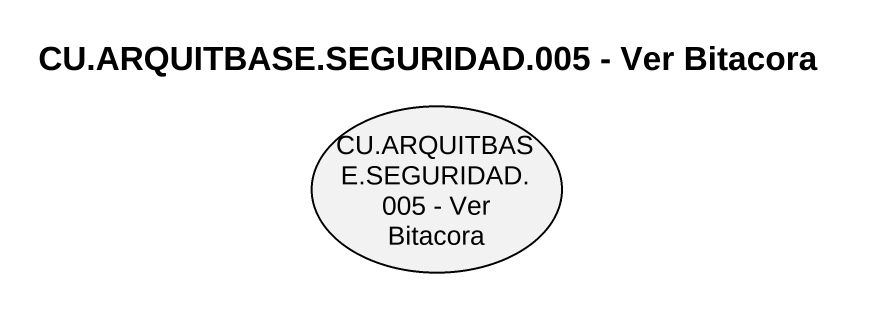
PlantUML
@startuml
title CU.ARQUITBASE.SEGURIDAD.005 - Ver Bitacora
usecase "CU.ARQUITBASE.SEGURIDAD.005 - Ver Bitacora" as CU_ARQUITBASE_SEGURIDAD_005
@enduml
